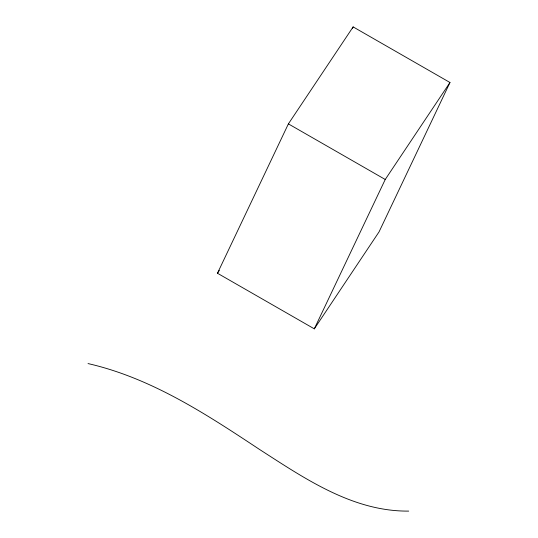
<?xml version="1.0" encoding="UTF-8"?>
<svg xmlns="http://www.w3.org/2000/svg" width="538" height="538" viewBox="0 0 538 538"><rect width="100%" height="100%" fill="white"/><g stroke="black" fill="none" stroke-linecap="round" stroke-linejoin="round"><path stroke-width="0.81" d="M217.466 273.243L288.388 123.881L353.136 26.9L449.976 82.502L379.055 231.865L314.306 328.846L217.466 273.243L219.329 270.453M352.417 28.413L353.136 26.9M314.306 328.846L385.235 179.484L449.976 82.502M408.705 511.1C352.841 511.625 304.77 478.544 259.666 449.539C206.296 414.186 151.306 378.039 88.024 363.574M288.388 123.881L385.235 179.484"/></g></svg>
